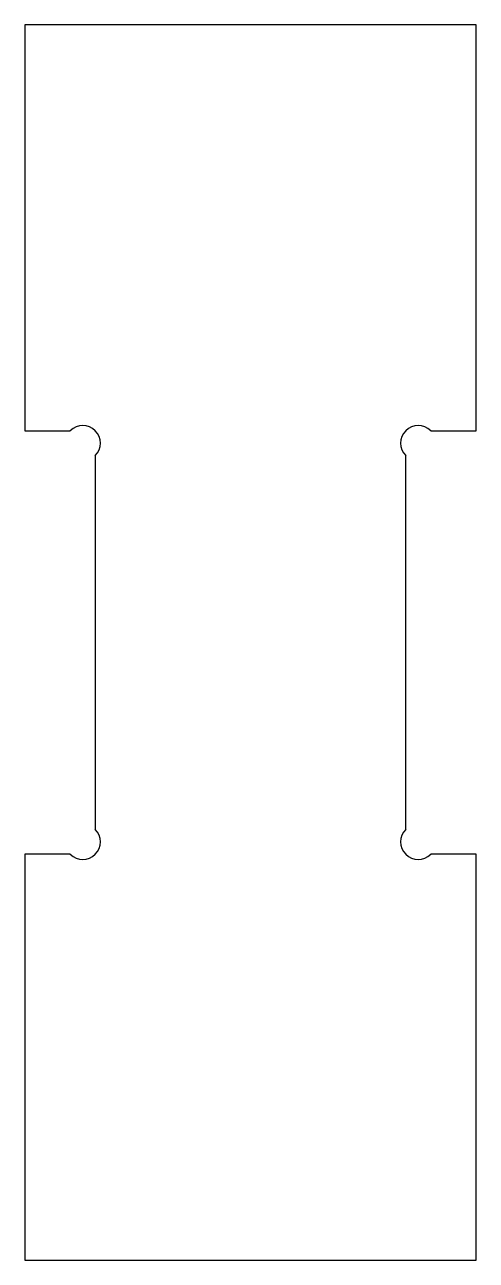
# Model space of a CAD drawing. Header units: inches. Extents: x -0.5 to 2.7, y -8.75 to 0.
import ezdxf

# ---------------------------------------------------------------- set-up
doc = ezdxf.new("R2010")
doc.units = ezdxf.units.IN
doc.layers.get('0').update_dxf_attribs({"linetype": 'CONTINUOUS'})

msp = doc.modelspace()

# ---------------------------------------------------------------- linework, layer by layer
for p, q in [((2.7, 0), (-0.5, 0)), ((-0.5, 0), (-0.5, -2.875)), ((2.7, -2.875), (2.7, 0)), ((-0.5, -2.875), (-0.1768, -2.875)), ((2.3768, -2.875), (2.7, -2.875)), ((0, -3.0518), (0, -5.6982)), ((2.2, -5.6982), (2.2, -3.0518)), ((-0.1768, -5.875), (-0.5, -5.875)), ((-0.5, -5.875), (-0.5, -8.75)), ((2.7, -5.875), (2.3768, -5.875)), ((2.7, -8.75), (2.7, -5.875)), ((-0.5, -8.75), (2.7, -8.75))]:
    msp.add_line(p, q)
for centre, start, end in [((-0.0884, -2.9634), -45, 135), ((2.2884, -2.9634), 45, 225), ((-0.0884, -5.7866), -135, 45), ((2.2884, -5.7866), 135, 315)]:
    msp.add_arc(centre, 0.125, start, end)

doc.saveas('drawing.dxf')
